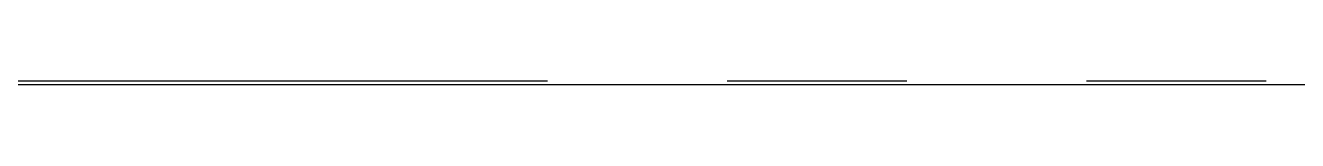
# Model space of a CAD drawing. Extents: x 3 to 592, y 5 to 207.
# Drawn here: x 67.13 to 76.12, y 84.6 to 84.62 of the extents above; entities that cross this region are included whole.
import ezdxf

# ---------------------------------------------------------------- set-up
doc = ezdxf.new("R2010")
doc.units = 0
doc.layers.get('0').update_dxf_attribs({"linetype": 'CONTINUOUS'})

msp = doc.modelspace()

# ---------------------------------------------------------------- linework, layer by layer
at = {"color": 7}
for points in [[(70.815941, 84.622358), (64.977116, 84.622358)], [(70.815941, 84.622358), (64.977116, 84.622358)], [(70.815941, 84.622358), (64.977116, 84.622358)], [(70.815941, 84.622358), (64.977116, 84.622358)], [(70.815941, 84.622358), (64.977116, 84.622358)], [(70.815941, 84.622358), (64.977116, 84.622358)], [(70.815941, 84.622358), (64.977116, 84.622358)], [(70.815941, 84.622358), (64.977116, 84.622358)], [(73.355941, 84.622358), (72.085941, 84.622358)], [(73.355941, 84.622358), (72.085941, 84.622358)], [(73.355941, 84.622358), (72.085941, 84.622358)], [(73.355941, 84.622358), (72.085941, 84.622358)], [(73.355941, 84.622358), (72.085941, 84.622358)], [(73.355941, 84.622358), (72.085941, 84.622358)], [(73.355941, 84.622358), (72.085941, 84.622358)], [(73.355941, 84.622358), (72.085941, 84.622358)], [(75.895941, 84.622358), (74.625941, 84.622358)], [(75.895941, 84.622358), (74.625941, 84.622358)], [(75.895941, 84.622358), (74.625941, 84.622358)], [(75.895941, 84.622358), (74.625941, 84.622358)], [(75.895941, 84.622358), (74.625941, 84.622358)], [(75.895941, 84.622358), (74.625941, 84.622358)], [(75.895941, 84.622358), (74.625941, 84.622358)], [(75.895941, 84.622358), (74.625941, 84.622358)], [(121.073333, 84.596111), (64.946389, 84.596111)]]:
    msp.add_lwpolyline(points, dxfattribs=at)

doc.saveas('drawing.dxf')
